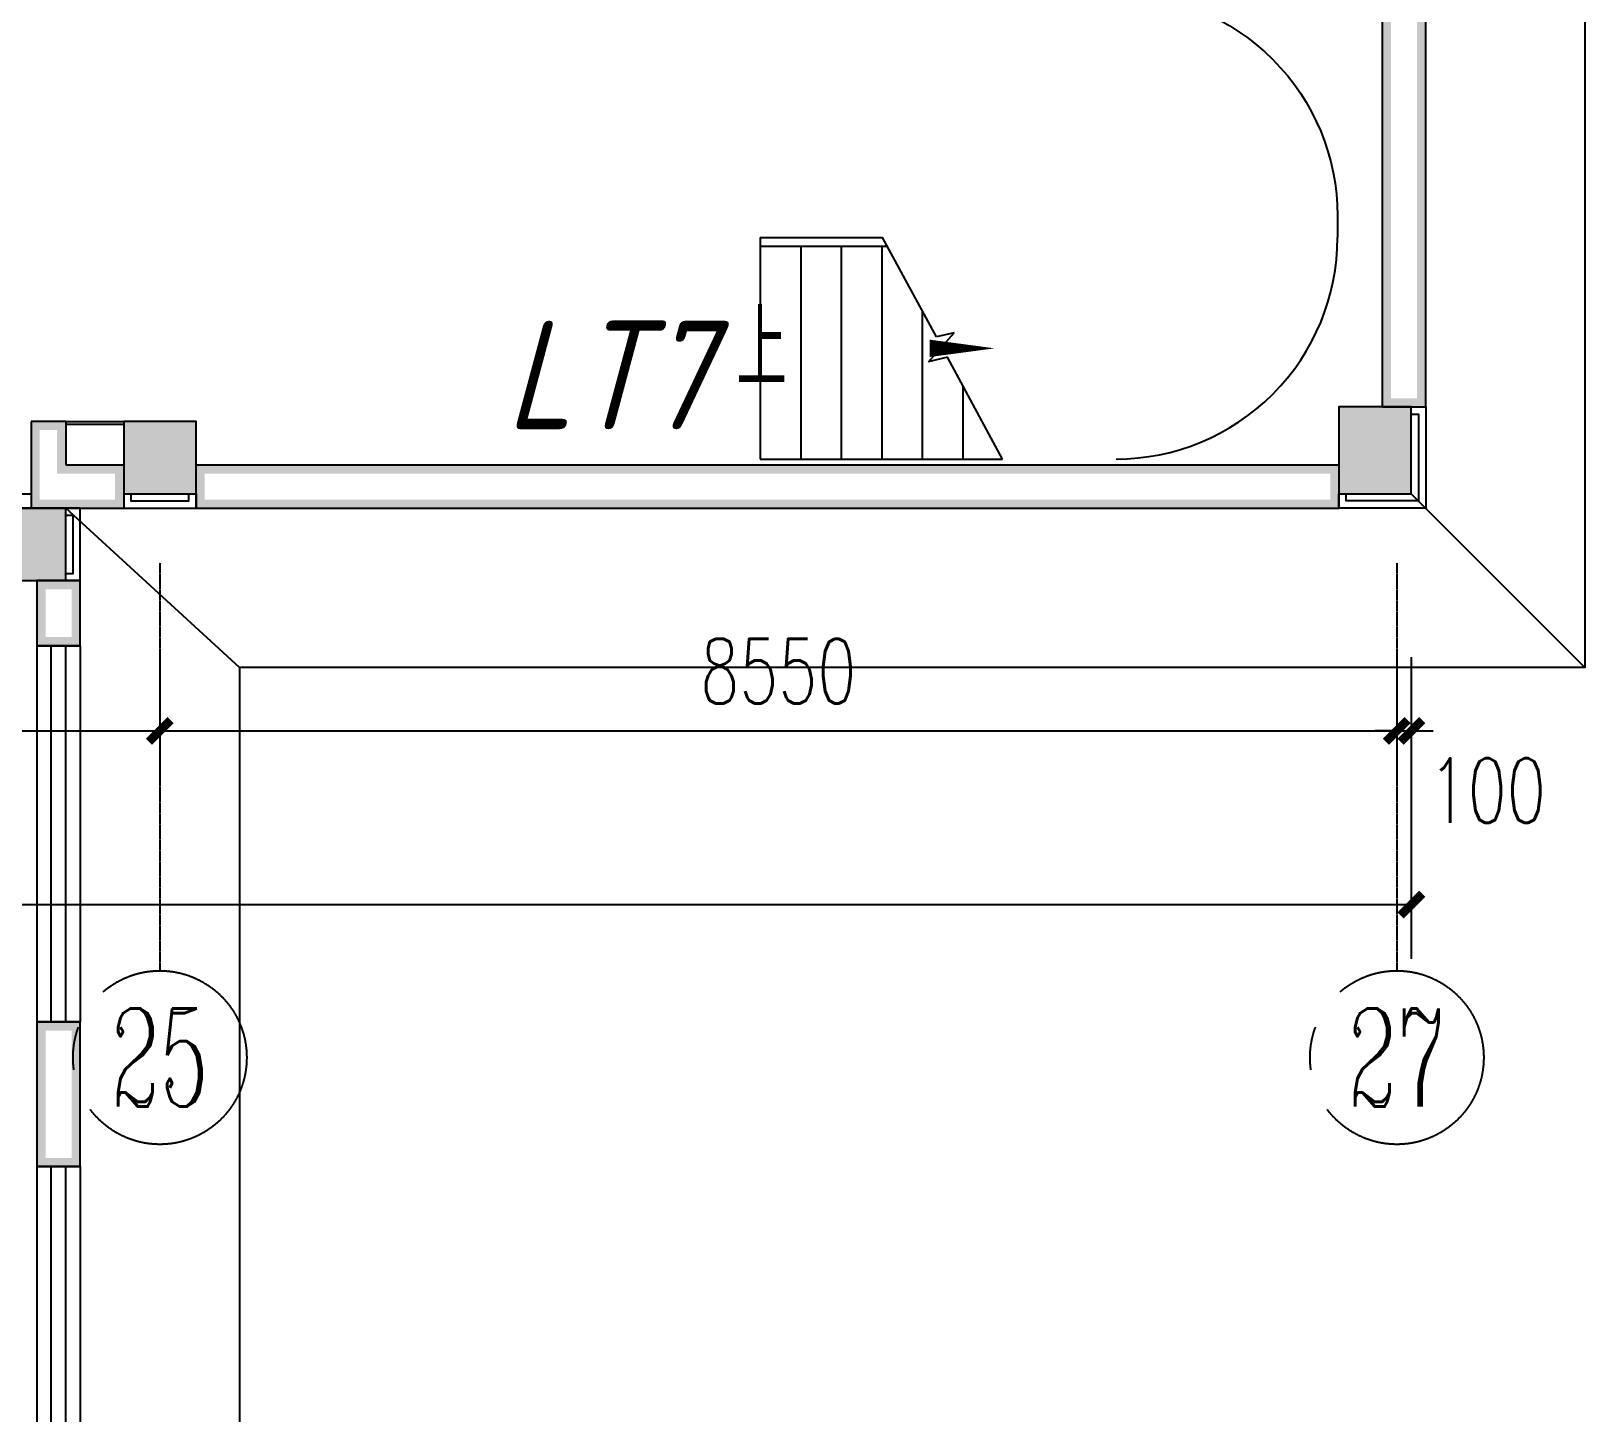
# Model space of a CAD drawing. Extents: x 1241380 to 1952554, y 1012187 to 1766051.
# Drawn here: x 1676225 to 1686965, y 1226219 to 1235769 of the extents above; entities that cross this region are included whole.
import ezdxf
from ezdxf.enums import TextEntityAlignment as Align

# ---------------------------------------------------------------- set-up
doc = ezdxf.new("R2010")
doc.units = 0
doc.linetypes.add('CENTER', pattern=[2, 1.25, -0.25, 0.25, -0.25])
for name, color, linetype in [('1-建筑底图', 8, 'Continuous'), ('AXIS', 251, 'CENTER'), ('AXIS_TEXT', 7, 'Continuous'), ('PUB_DIM', 11, 'Continuous'), ('PUB_HATCH', 8, 'Continuous')]:
    doc.layers.add(name, color=color, linetype=linetype)
doc.styles.add('_TCH_AXIS', font='COMPLEX', dxfattribs={"bigfont": 'GBCBIG'})
doc.styles.add('_TCH_DIM_T3', font='SIMPLEX', dxfattribs={"width": 0.705882, "bigfont": 'GBCBIG'})
doc.styles.add('A_DIM', font='SIMPLEX', dxfattribs={"width": 0.7, "bigfont": 'HZ'})
doc.styles.add('COMPLEX', font='COMPLEX')
doc.styles.get("Standard").update_dxf_attribs({"font": 'gbeitc.shx', "bigfont": 'gbcbig.shx'})
doc.linetypes.add('JIEDI', pattern='A,1.25,-0.25,0.25,-0.25,0.625,["/",Standard,S=0.6,R=0,X=0,Y=-0.3],0.625,-0.25,0.25,-0.25', length=4)
doc.dimstyles.new('_TCH_ARCH&&150', dxfattribs={"dimtxt": 446.25, "dimasz": 150, "dimexe": 375, "dimexo": 450, "dimgap": 189.375, "dimtad": 1, "dimdec": 0, "dimzin": 0, "dimdsep": 46, "dimtxsty": '_TCH_DIM_T3', "dimblk": 'ARCHTICK', "dimcen": 0.09, "dimclrt": 7, "dimazin": 2, "dimtfac": 1, "dimtdec": 0, "dimtix": 1, "dimtmove": 2, "dimatfit": 3, "dimfxl": 1, "dimtolj": 1, "dimtzin": 0, "dimarcsym": 0})

# ---------------------------------------------------------------- blocks, each defined once
blk = doc.blocks.new('_AXISO')
blk.add_circle((0, 0), 0.5)
at = {"layer": 'AXIS_TEXT', "style": 'COMPLEX', "width": 1.041667}
blk.add_attdef('A', text='', height=0.56, dxfattribs=at).set_placement((-0.25, -0.28), (0.25, -0.28), align=Align.FIT)
blk = doc.blocks.new('_ArchTick')
at = {"color": 0, "linetype": 'ByBlock', "const_width": 0.4}
blk.add_lwpolyline([(-0.5, -0.5), (0.5, 0.5)], dxfattribs=at)
blk = doc.blocks.new('*D81')
at = {"layer": 'Defpoints', "color": 0}
for p in [(1007608, 802280), (1041708, 802280), (1041708, 800203)]:
    blk.add_point(p, dxfattribs=at)
at = {"layer": 'PUB_DIM', "color": 0, "lineweight": -2, "transparency": 16777216}
for p, q in [((1007608, 801830), (1007608, 799828)), ((1041708, 801830), (1041708, 799828)), ((1007608, 800203), (1041708, 800203))]:
    blk.add_line(p, q, dxfattribs=at)
at = {"layer": 'PUB_DIM', "color": 0, "lineweight": -2, "transparency": 16777216, "xscale": 150, "yscale": 150, "zscale": 150, "rotation": 180}
blk.add_blockref('_ArchTick', (1007608, 800203), dxfattribs=at)
at = {"layer": 'PUB_DIM', "color": 0, "lineweight": -2, "transparency": 16777216, "xscale": 150, "yscale": 150, "zscale": 150}
blk.add_blockref('_ArchTick', (1041708, 800203), dxfattribs=at)
at = {"layer": 'PUB_DIM', "color": 7, "transparency": 16777216, "insert": (1024658, 800616), "char_height": 446.2, "attachment_point": 5, "style": '_TCH_DIM_T3'}
blk.add_mtext('\\A1;34100', dxfattribs=at)
blk = doc.blocks.new('*D86')
at = {"layer": 'Defpoints', "color": 0}
for p in [(1028858, 802363), (1033058, 802363), (1033058, 801403)]:
    blk.add_point(p, dxfattribs=at)
at = {"layer": 'PUB_DIM', "color": 0, "lineweight": -2, "transparency": 16777216}
for p, q in [((1028858, 801913), (1028858, 801028)), ((1033058, 801913), (1033058, 801028)), ((1028858, 801403), (1033058, 801403))]:
    blk.add_line(p, q, dxfattribs=at)
at = {"layer": 'PUB_DIM', "color": 0, "lineweight": -2, "transparency": 16777216, "xscale": 150, "yscale": 150, "zscale": 150, "rotation": 180}
blk.add_blockref('_ArchTick', (1028858, 801403), dxfattribs=at)
at = {"layer": 'PUB_DIM', "color": 0, "lineweight": -2, "transparency": 16777216, "xscale": 150, "yscale": 150, "zscale": 150}
blk.add_blockref('_ArchTick', (1033058, 801403), dxfattribs=at)
at = {"layer": 'PUB_DIM', "color": 7, "transparency": 16777216, "insert": (1030958, 801816), "char_height": 446.2, "attachment_point": 5, "style": '_TCH_DIM_T3'}
blk.add_mtext('\\A1;4200', dxfattribs=at)
blk = doc.blocks.new('*D87')
at = {"layer": 'Defpoints', "color": 0}
for p in [(1033058, 802363), (1041608, 802363), (1041608, 801403)]:
    blk.add_point(p, dxfattribs=at)
at = {"layer": 'PUB_DIM', "color": 0, "lineweight": -2, "transparency": 16777216}
for p, q in [((1033058, 801913), (1033058, 801028)), ((1041608, 801913), (1041608, 801028)), ((1033058, 801403), (1041608, 801403))]:
    blk.add_line(p, q, dxfattribs=at)
at = {"layer": 'PUB_DIM', "color": 0, "lineweight": -2, "transparency": 16777216, "xscale": 150, "yscale": 150, "zscale": 150, "rotation": 180}
blk.add_blockref('_ArchTick', (1033058, 801403), dxfattribs=at)
at = {"layer": 'PUB_DIM', "color": 0, "lineweight": -2, "transparency": 16777216, "xscale": 150, "yscale": 150, "zscale": 150}
blk.add_blockref('_ArchTick', (1041608, 801403), dxfattribs=at)
at = {"layer": 'PUB_DIM', "color": 7, "transparency": 16777216, "insert": (1037333, 801816), "char_height": 446.2, "attachment_point": 5, "style": '_TCH_DIM_T3'}
blk.add_mtext('\\A1;8550', dxfattribs=at)
blk = doc.blocks.new('*D88')
at = {"layer": 'Defpoints', "color": 0}
for p in [(1041608, 802363), (1041708, 802363), (1041708, 801403)]:
    blk.add_point(p, dxfattribs=at)
at = {"layer": 'PUB_DIM', "color": 0, "lineweight": -2, "transparency": 16777216}
for p, q in [((1041608, 801913), (1041608, 801028)), ((1041708, 801913), (1041708, 801028)), ((1041608, 801403), (1041458, 801403)), ((1041608, 801403), (1041708, 801403)), ((1041708, 801403), (1041858, 801403))]:
    blk.add_line(p, q, dxfattribs=at)
at = {"layer": 'PUB_DIM', "color": 0, "lineweight": -2, "transparency": 16777216, "xscale": 150, "yscale": 150, "zscale": 150}
blk.add_blockref('_ArchTick', (1041608, 801403), dxfattribs=at)
at = {"layer": 'PUB_DIM', "color": 0, "lineweight": -2, "transparency": 16777216, "xscale": 150, "yscale": 150, "zscale": 150, "rotation": 180}
blk.add_blockref('_ArchTick', (1041708, 801403), dxfattribs=at)
at = {"layer": 'PUB_DIM', "color": 7, "transparency": 16777216, "insert": (1042233, 800991), "char_height": 446.2, "attachment_point": 5, "style": '_TCH_DIM_T3'}
blk.add_mtext('\\A1;100', dxfattribs=at)
blk = doc.blocks.new('_FZH')
blk.add_lwpolyline([(-0.5, -0.5), (0.5, -0.5), (0.5, 0.5), (-0.5, 0.5)], close=True)
at = {"layer": 'PUB_HATCH'}
blk.add_solid([(-0.5, -0.5), (0.5, -0.5), (-0.5, 0.5), (0.5, 0.5)], dxfattribs=at)
blk = doc.blocks.new('$WINLIB2D$00000001')
at = {"color": 0}
for points in [[(-0.5, 0.5), (-0.5, -0.5)], [(-0.5, 0.5), (0.5, 0.5)], [(0.5, -0.5), (0.5, 0.5)], [(0.5, 0.1667), (-0.5, 0.1667)], [(0.5, -0.1667), (-0.5, -0.1667)], [(-0.5, -0.5), (0.5, -0.5)]]:
    blk.add_lwpolyline(points, dxfattribs=at)
blk = doc.blocks.new('ERT')
at = {"layer": 'AXIS'}
for p, q in [((1033058.2, 802565.3), (1033058.2, 799745.8)), ((1041608.2, 802565.3), (1041608.2, 799745.8))]:
    blk.add_line(p, q, dxfattribs=at)
ref = blk.add_blockref('_AXISO', (1033058.2, 799145.8), dxfattribs=dict(at, xscale=1200, yscale=1200, zscale=1200))
ref.add_attrib('A', '25', dxfattribs={"layer": 'AXIS_TEXT', "height": 678.82, "style": '_TCH_AXIS', "width": 0.617647}).set_placement((1032718.8, 798806.4), (1033397.6, 798806.4), align=Align.FIT)
ref = blk.add_blockref('_AXISO', (1041608.2, 799145.8), dxfattribs=dict(at, xscale=1200, yscale=1200, zscale=1200))
ref.add_attrib('A', '27', dxfattribs={"layer": 'AXIS_TEXT', "height": 678.82, "style": '_TCH_AXIS', "width": 0.617647}).set_placement((1041268.8, 798806.4), (1041947.6, 798806.4), align=Align.FIT)
at = {"layer": 'PUB_DIM'}
for p1, p2, distance, picture, middle in [((1007608.2, 802279.9), (1041708.2, 802279.9), -2076.9, '*D81', (1024658.2, 800615.5)), ((1028858.2, 802362.7), (1033058.2, 802362.7), -959.7, '*D86', (1030958.2, 801815.5)), ((1033058.2, 802362.7), (1041608.2, 802362.7), -959.7, '*D87', (1037333.2, 801815.5))]:
    dim = blk.add_aligned_dim(p1=p1, p2=p2, distance=distance, dimstyle='_TCH_ARCH&&150', dxfattribs=at)
    dim.commit()
    dim.dimension.update_dxf_attribs({"geometry": picture, "text_midpoint": middle})
dim = blk.add_linear_dim(base=(1041708.2, 801403), p1=(1041608.2, 802362.7), p2=(1041708.2, 802362.7), angle=0, dimstyle='_TCH_ARCH&&150', dxfattribs=at)
dim.commit()
dim.dimension.update_dxf_attribs({"geometry": '*D88', "text_midpoint": (1042233.2, 800990.5), "dimtype": 161})
blk = doc.blocks.new('1-一层建筑底图')
at = {"layer": '1-建筑底图'}
for points in [[(114800, 30500), (114860, 30500), (114860, 33350), (114800, 33350)], [(115100, 30500), (115100, 33350), (115040, 33350), (115040, 30500)], [(114800, 30500), (115100, 30500), (115100, 30560), (114800, 30560)], [(105460, 30400), (105460, 29800), (105520, 29860), (105520, 30400)], [(105700, 30400), (105460, 30400), (105460, 30340), (105700, 30340)], [(105700, 30400), (105700, 30100), (105640, 30040), (105640, 30400)], [(106600, 30400), (106100, 30400), (106160, 30340), (106540, 30340)], [(106100, 30400), (106100, 29900), (106160, 29960), (106160, 30340)], [(106600, 29900), (106600, 30400), (106540, 30340), (106540, 29960)], [(115000, 30500), (114500, 30500), (114560, 30440), (114940, 30440)], [(114500, 30500), (114500, 29900), (114560, 29960), (114560, 30440)], [(115000, 29900), (115000, 30500), (114940, 30440), (114940, 29960)], [(105700, 30100), (105640, 30040), (106100, 30040), (106100, 30100)], [(106100, 30100), (106040, 30100), (106040, 29800), (106100, 29800)], [(106600, 30100), (106600, 30040), (114500, 30040), (114500, 30100)], [(106600, 30100), (106600, 29800), (106660, 29800), (106660, 30100)], [(114500, 30100), (114440, 30100), (114440, 29800), (114500, 29800)], [(105460, 29800), (106100, 29800), (106100, 29860), (105520, 29860)], [(106100, 29900), (106600, 29900), (106540, 29960), (106160, 29960)], [(106600, 29800), (114500, 29800), (114500, 29860), (106600, 29860)], [(114500, 29900), (115000, 29900), (114940, 29960), (114560, 29960)], [(105700, 29800), (105200, 29800), (105260, 29740), (105640, 29740)], [(105700, 29300), (105700, 29800), (105640, 29740), (105640, 29360)], [(105200, 29300), (105700, 29300), (105640, 29360), (105260, 29360)], [(105500, 29300), (105500, 28850), (105560, 28910), (105560, 29240)], [(105800, 29300), (105500, 29300), (105560, 29240), (105740, 29240)], [(105800, 28850), (105800, 29300), (105740, 29240), (105740, 28910)], [(105500, 28850), (105800, 28850), (105740, 28910), (105560, 28910)], [(105500, 26250), (105500, 25250), (105560, 25310), (105560, 26190)], [(105800, 26250), (105500, 26250), (105560, 26190), (105740, 26190)], [(105800, 25250), (105800, 26250), (105740, 26190), (105740, 25310)], [(105500, 25250), (105800, 25250), (105740, 25310), (105560, 25310)]]:
    blk.add_hatch(color=8, dxfattribs=at).paths.add_polyline_path(points)
at = {"layer": '1-建筑底图', "color": 8}
for p, q in [((114800, 30500), (114800, 33350)), ((115100, 30500), (115100, 33350)), ((114490, 31820), (114490, 31670)), ((110500, 31670), (111346, 31670)), ((110500, 31670), (110500, 31610)), ((110500, 31670), (111346, 31670)), ((110500, 31670), (110500, 31610)), ((110500, 31610), (110500, 30140)), ((110500, 31610), (111378, 31610)), ((110780, 31610), (110780, 30140)), ((111060, 31610), (111060, 30140)), ((111340, 31610), (111340, 30140)), ((111717, 30984), (111346, 31670)), ((111620, 31164), (111620, 30140)), ((111662, 30812), (111840, 31013)), ((111840, 31013), (111717, 30984)), ((111793, 30844), (111662, 30812)), ((112174, 30140), (111793, 30844)), ((111900, 30646), (111900, 30140)), ((105460, 30400), (105460, 29800)), ((105700, 30400), (105460, 30400)), ((105700, 30400), (105700, 30100)), ((114800, 30500), (115100, 30500)), ((105700, 30100), (106100, 30100)), ((106600, 30100), (114500, 30100)), ((110500, 30140), (112174, 30140)), ((102400, 29900), (105460, 29900)), ((106100, 29900), (106100, 29800)), ((106600, 29900), (106600, 29800)), ((114500, 29900), (114500, 29800)), ((116200, 28700), (115000, 29900)), ((102140, 29800), (105460, 29800)), ((105460, 29800), (106100, 29800)), ((106900, 28700), (105700, 29800)), ((106600, 29800), (114500, 29800)), ((105500, 29300), (105500, 28850)), ((105800, 29300), (105500, 29300)), ((105800, 28850), (105800, 29300)), ((105500, 28850), (105800, 28850)), ((105500, 26250), (105500, 25250)), ((105800, 26250), (105500, 26250)), ((105800, 25250), (105800, 26250)), ((105500, 25250), (105800, 25250))]:
    blk.add_line(p, q, dxfattribs=at)
for points in [[(116200, 38300), (116200, 28700), (106900, 28700), (106900, 21650)], [(105700, 30400), (106100, 30400)], [(115000, 30500), (115100, 30500), (115100, 29800), (114500, 29800), (114500, 29900)], [(115000, 30450), (115050, 30450), (115050, 29850), (114550, 29850), (114550, 29900)], [(105700, 30380), (106100, 30380)], [(106100, 29900), (106100, 29800), (106600, 29800), (106600, 29900)], [(106150, 29900), (106150, 29850), (106550, 29850), (106550, 29900)], [(105700, 29300), (105800, 29300), (105800, 29800), (105700, 29800)], [(105700, 29350), (105750, 29350), (105750, 29750), (105700, 29750)]]:
    blk.add_lwpolyline(points, dxfattribs=at)
for points, format in [([(112960, 33350, -0.414214), (114490, 31820)], "xyb"), ([(112960, 30140, 0.414214), (114490, 31670)], "xyb"), ([(110860, 30905, 0, 0, 0), (112120, 30905, 0, 120, 0), (111670, 30905, 0, 0, 0)], "xyseb")]:
    blk.add_lwpolyline(points, format=format, dxfattribs=at)
blk.add_blockref('ERT', (-926708, -773142), dxfattribs=at)
for name, p, xscale, yscale, zscale, rotation in [('_FZH', (106350, 30150), 500.0007197007071, 499.999999896856, 499.999999896856, 1.611495437711071e-08), ('_FZH', (114750, 30200), 500.0007197014056, 599.9999998621643, 599.9999998621643, 1.610161418306743e-08), ('_FZH', (105450, 29550), 499.9999999866122, 499.9999999866122, 499.9999999866122, 1.470091497178826e-08), ('$WINLIB2D$00000001', (105650, 27550), 2600, 300, 2600, 270.0000000000643), ('$WINLIB2D$00000001', (105650, 23950), 2600, 300, 2600, 270.0000000000643)]:
    blk.add_blockref(name, p, dxfattribs=dict(at, xscale=xscale, yscale=yscale, zscale=zscale, rotation=rotation))
at = {"layer": '1-建筑底图', "color": 8, "style": 'A_DIM', "width": 0.7}
blk.add_text('上', height=525, dxfattribs=at).set_placement((110335, 30642))
at = {"layer": '1-建筑底图', "color": 8}
blk.add_text('LT7', height=750, dxfattribs=at).set_placement((108738, 30346))

msp = doc.modelspace()

# ---------------------------------------------------------------- block references
at = {"layer": '1-建筑底图', "linetype": 'JIEDI'}
msp.add_blockref('1-一层建筑底图', (1570765, 1202671.1), dxfattribs=at)

doc.saveas('drawing.dxf')
